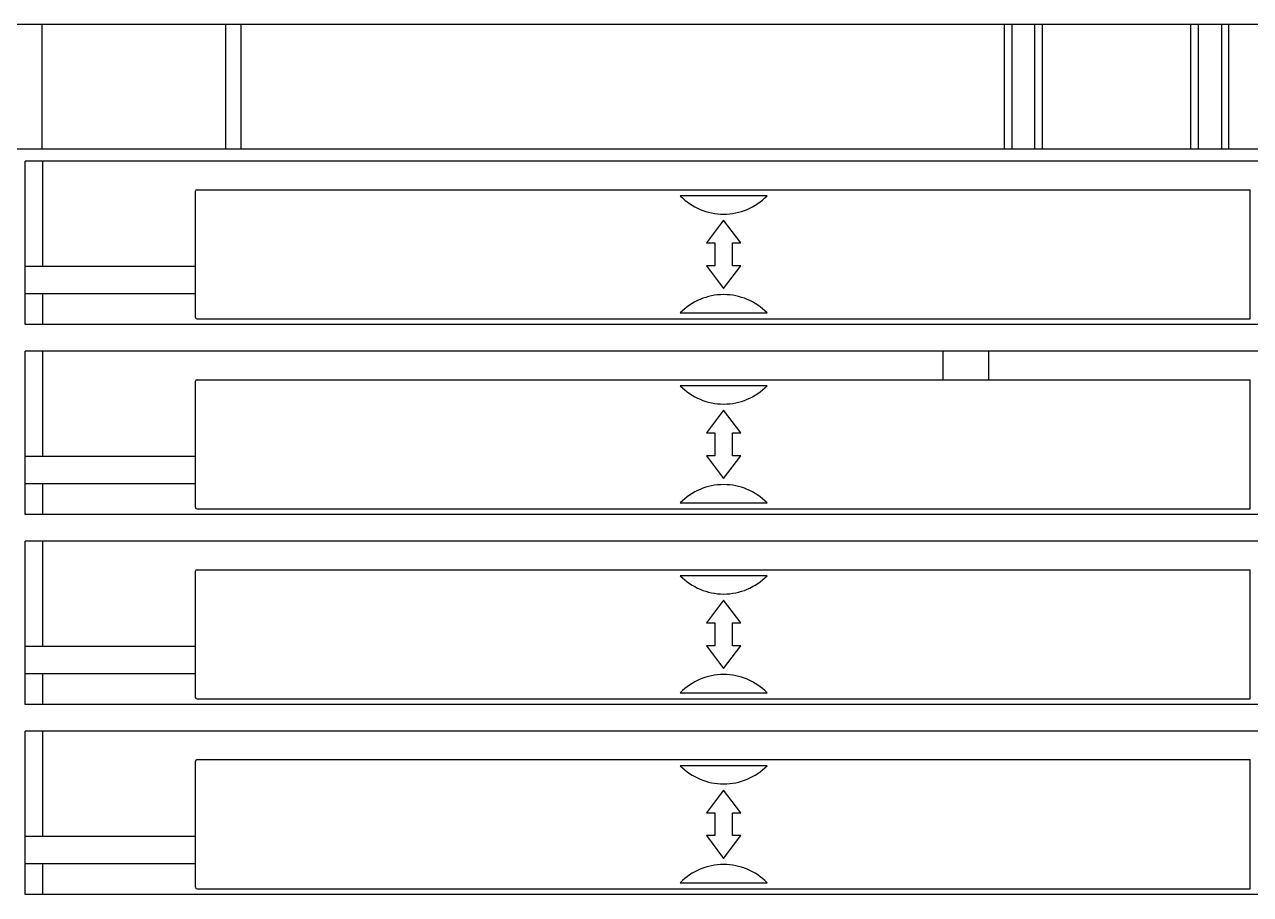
# Model space of a CAD drawing. Extents: x 10 to 610, y -247 to 1644.
# Drawn here: x 224.16 to 254.17, y 160.2 to 181.5 of the extents above; entities that cross this region are included whole.
import ezdxf

# ---------------------------------------------------------------- set-up
doc = ezdxf.new("R2010")
doc.units = 0
doc.header["$LTSCALE"] = 5
doc.header["$MEASUREMENT"] = 0
doc.layers.get('0').update_dxf_attribs({"linetype": 'CONTINUOUS'})

# ---------------------------------------------------------------- blocks, each defined once
blk = doc.blocks.new('L50')
at = {"color": 7, "linetype": 'Continuous'}
for p, q in [((243.5, 482.5), (60.5, 482.5)), ((80.8, 482.5), (80.8, 466.1)), ((105, 466.1), (105, 482.5)), ((107, 466.1), (107, 482.5)), ((207.45, 466.1), (207.45, 482.5)), ((208.45, 466.1), (208.45, 482.5)), ((211.45, 466.1), (211.45, 482.5)), ((212.45, 466.1), (212.45, 482.5)), ((232, 466.1), (232, 482.5)), ((233, 466.1), (233, 482.5)), ((236, 482.5), (236, 466.1)), ((237, 466.1), (237, 482.5)), ((241.88, 466.1), (68.6, 466.1)), ((78.6, 443), (78.6, 464.5)), ((257.75, 464.5), (78.6, 464.5)), ((80.9, 450.65), (80.9, 464.5)), ((101, 443.95), (101, 460.55)), ((101.2, 460.75), (239.8, 460.75)), ((176.21, 459.95), (164.79, 459.95)), ((239.8, 443.75), (239.8, 460.75)), ((170.5, 456.75), (168.24, 453.75)), ((172.76, 453.75), (170.5, 456.75)), ((168.24, 453.75), (169.35, 453.75)), ((169.35, 453.75), (169.35, 450.75)), ((171.65, 450.75), (171.65, 453.75)), ((171.65, 453.75), (172.76, 453.75)), ((101, 450.65), (78.6, 450.65)), ((168.24, 450.75), (170.5, 447.75)), ((169.35, 450.75), (168.24, 450.75)), ((170.5, 447.75), (172.76, 450.75)), ((172.76, 450.75), (171.65, 450.75)), ((101, 447.05), (78.6, 447.05)), ((80.9, 443), (80.9, 447.05)), ((101.2, 443.75), (239.8, 443.75)), ((164.79, 444.55), (176.21, 444.55)), ((257.75, 443), (78.6, 443)), ((78.6, 418), (78.6, 439.5)), ((257.75, 439.5), (78.6, 439.5)), ((80.9, 425.65), (80.9, 439.5)), ((199.35, 439.5), (199.35, 435.75)), ((205.35, 439.5), (205.35, 435.75)), ((101.2, 435.75), (239.8, 435.75)), ((239.8, 418.75), (239.8, 435.75)), ((101, 418.95), (101, 435.55)), ((176.21, 434.95), (164.79, 434.95)), ((170.5, 431.75), (168.24, 428.75)), ((172.76, 428.75), (170.5, 431.75)), ((168.24, 428.75), (169.35, 428.75)), ((169.35, 428.75), (169.35, 425.75)), ((171.65, 425.75), (171.65, 428.75)), ((171.65, 428.75), (172.76, 428.75)), ((101, 425.65), (78.6, 425.65)), ((168.24, 425.75), (170.5, 422.75)), ((169.35, 425.75), (168.24, 425.75)), ((170.5, 422.75), (172.76, 425.75)), ((172.76, 425.75), (171.65, 425.75)), ((101, 422.05), (78.6, 422.05)), ((80.9, 418), (80.9, 422.05)), ((164.79, 419.55), (176.21, 419.55)), ((257.75, 418), (78.6, 418)), ((101.2, 418.75), (239.8, 418.75)), ((78.6, 393), (78.6, 414.5)), ((257.75, 414.5), (78.6, 414.5)), ((80.9, 400.65), (80.9, 414.5)), ((101, 393.95), (101, 410.55)), ((101.2, 410.75), (239.8, 410.75)), ((176.21, 409.95), (164.79, 409.95)), ((239.8, 393.75), (239.8, 410.75)), ((170.5, 406.75), (168.24, 403.75)), ((172.76, 403.75), (170.5, 406.75)), ((168.24, 403.75), (169.35, 403.75)), ((169.35, 403.75), (169.35, 400.75)), ((171.65, 400.75), (171.65, 403.75)), ((171.65, 403.75), (172.76, 403.75)), ((101, 400.65), (78.6, 400.65)), ((168.24, 400.75), (170.5, 397.75)), ((169.35, 400.75), (168.24, 400.75)), ((170.5, 397.75), (172.76, 400.75)), ((172.76, 400.75), (171.65, 400.75)), ((101, 397.05), (78.6, 397.05)), ((80.9, 393), (80.9, 397.05)), ((101.2, 393.75), (239.8, 393.75)), ((164.79, 394.55), (176.21, 394.55)), ((257.75, 393), (78.6, 393)), ((257.75, 389.5), (78.6, 389.5)), ((78.6, 368), (78.6, 389.5)), ((80.9, 375.65), (80.9, 389.5)), ((101.2, 385.75), (239.8, 385.75)), ((239.8, 368.75), (239.8, 385.75)), ((101, 368.95), (101, 385.55)), ((176.21, 384.95), (164.79, 384.95)), ((170.5, 381.75), (168.24, 378.75)), ((172.76, 378.75), (170.5, 381.75)), ((168.24, 378.75), (169.35, 378.75)), ((169.35, 378.75), (169.35, 375.75)), ((171.65, 375.75), (171.65, 378.75)), ((171.65, 378.75), (172.76, 378.75)), ((101, 375.65), (78.6, 375.65)), ((169.35, 375.75), (168.24, 375.75)), ((168.24, 375.75), (170.5, 372.75)), ((170.5, 372.75), (172.76, 375.75)), ((172.76, 375.75), (171.65, 375.75)), ((101, 372.05), (78.6, 372.05)), ((80.9, 368), (80.9, 372.05)), ((164.79, 369.55), (176.21, 369.55)), ((257.75, 368), (78.6, 368)), ((101.2, 368.75), (239.8, 368.75))]:
    blk.add_line(p, q, dxfattribs=at)
for centre, radius, start, end in [((101.2, 460.55), 0.2, 90, 180), ((170.5, 465.55), 8, 224.427, 315.573), ((170.5, 438.95), 8, 44.427, 135.573), ((101.2, 443.95), 0.2, 180, 270), ((101.2, 435.55), 0.2, 90, 180), ((170.5, 440.55), 8, 224.427, 315.573), ((170.5, 413.95), 8, 44.427, 135.573), ((101.2, 418.95), 0.2, 180, 270), ((101.2, 410.55), 0.2, 90, 180), ((170.5, 415.55), 8, 224.427, 315.573), ((170.5, 388.95), 8, 44.427, 135.573), ((101.2, 393.95), 0.2, 180, 270), ((101.2, 385.55), 0.2, 90, 180), ((170.5, 390.55), 8, 224.427, 315.573), ((170.5, 363.95), 8, 44.427, 135.573), ((101.2, 368.95), 0.2, 180, 270)]:
    blk.add_arc(centre, radius, start, end, dxfattribs=at)

msp = doc.modelspace()

# ---------------------------------------------------------------- block references
at = {"linetype": 'Continuous', "xscale": 0.1860223936625646, "yscale": 0.1860223936625646, "zscale": 0.1860223936625646}
msp.add_blockref('L50', (209.558, 91.74), dxfattribs=at)

doc.saveas('drawing.dxf')
